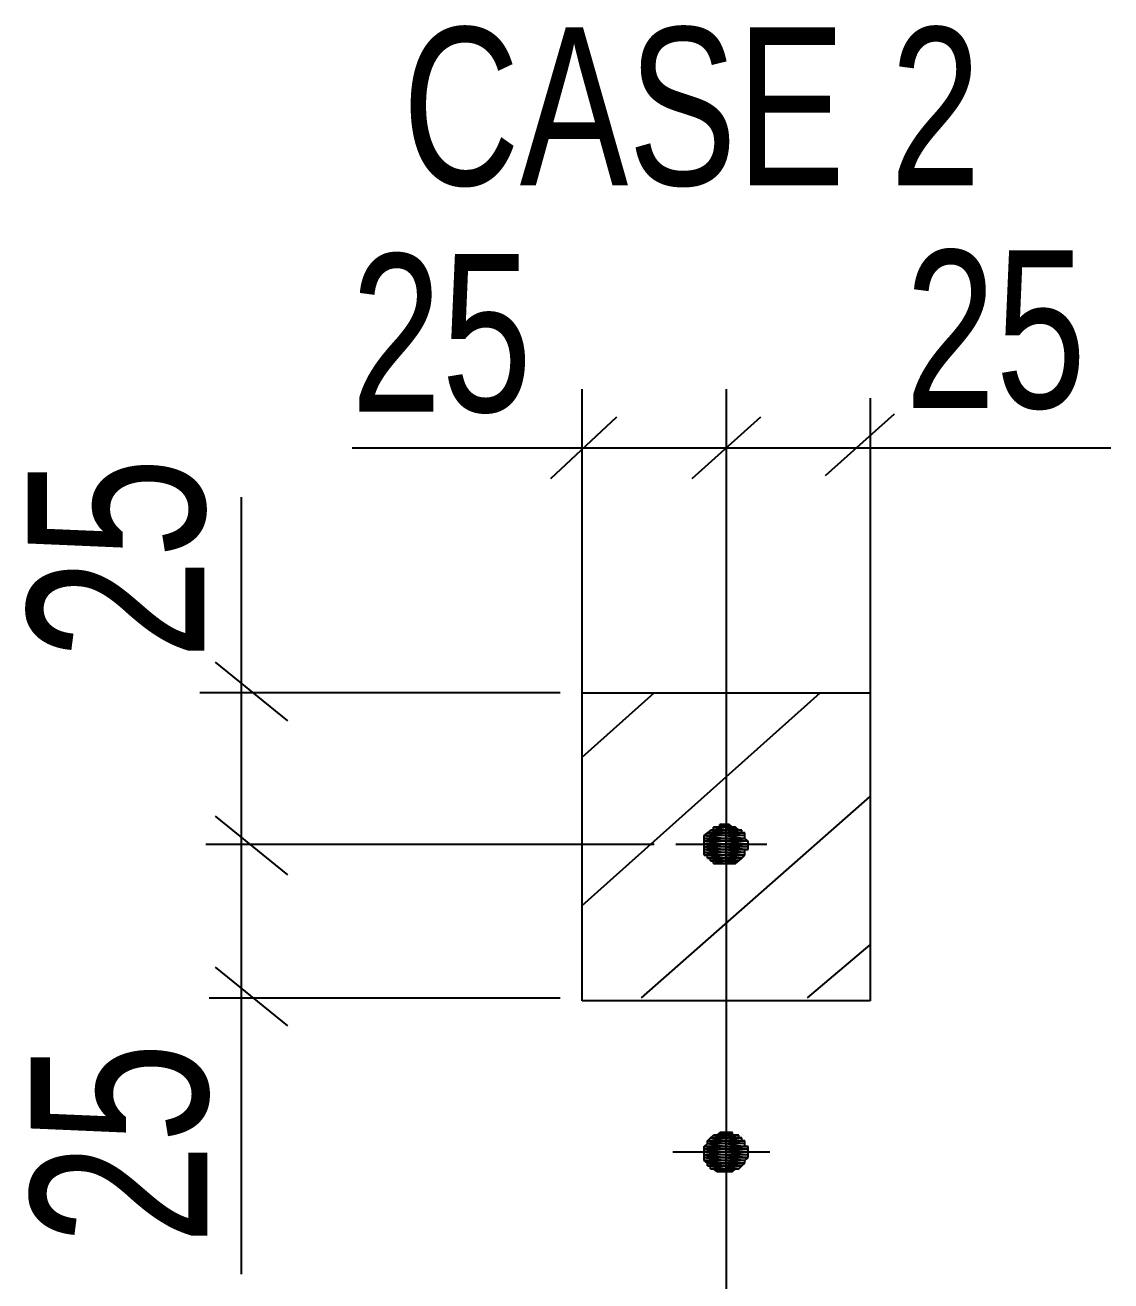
# Model space of a CAD drawing. Header units: millimetres. Extents: x 0 to 420, y 0 to 297.
# Drawn here: x 137.57 to 151.69, y 31.29 to 47.62 of the extents above; entities that cross this region are included whole.
import ezdxf

# ---------------------------------------------------------------- set-up
doc = ezdxf.new("R2010")
doc.units = ezdxf.units.MM
doc.styles.add('Arial Narrow', font='ARIALN.TTF', dxfattribs={"height": 0.2})

# ---------------------------------------------------------------- blocks, each defined once
blk = doc.blocks.new('0_TCM_4503_AIVD_AD_NOTE_BLOCK-43707740-2226')
at = {"linetype": 'Continuous'}
for points in [[(146.402, 37.083), (146.687, 37.083), (146.443, 37.119)], [(146.443, 37.119), (146.687, 37.119), (146.483, 37.155)], [(146.443, 37.119), (146.687, 37.083), (146.687, 37.119)], [(146.483, 37.155), (146.687, 37.119), (146.687, 37.155)], [(146.687, 37.192), (146.85, 37.155), (146.809, 37.192)], [(146.687, 37.155), (146.85, 37.155), (146.687, 37.192)], [(146.687, 37.046), (146.972, 37.01), (146.931, 37.046)], [(146.687, 37.01), (146.972, 37.01), (146.687, 37.046)], [(146.687, 36.828), (146.891, 36.791), (146.931, 36.828)], [(146.687, 36.791), (146.891, 36.791), (146.687, 36.828)], [(146.687, 36.791), (146.85, 36.755), (146.891, 36.791)], [(146.687, 36.755), (146.85, 36.755), (146.687, 36.791)], [(146.687, 36.755), (146.809, 36.719), (146.85, 36.755)], [(146.687, 36.719), (146.809, 36.719), (146.687, 36.755)], [(146.443, 33.116), (146.687, 33.116), (146.483, 33.153)], [(146.483, 33.153), (146.687, 33.153), (146.524, 33.189)], [(146.483, 33.153), (146.687, 33.116), (146.687, 33.153)], [(146.524, 33.189), (146.565, 33.189), (146.687, 33.189)], [(146.524, 33.189), (146.687, 33.153), (146.687, 33.189)], [(146.565, 33.189), (146.687, 33.189), (146.606, 33.225)], [(146.606, 33.225), (146.687, 33.189), (146.687, 33.225)], [(146.402, 33.043), (146.687, 33.043), (146.443, 33.08)], [(146.443, 33.08), (146.687, 33.043), (146.687, 33.08)], [(146.402, 32.861), (146.687, 32.825), (146.687, 32.861)], [(146.443, 32.825), (146.687, 32.825), (146.402, 32.861)], [(146.687, 32.898), (146.931, 32.861), (146.972, 32.898)], [(146.687, 32.861), (146.931, 32.861), (146.687, 32.898)], [(146.687, 32.825), (146.891, 32.789), (146.931, 32.825)], [(146.687, 32.789), (146.891, 32.789), (146.687, 32.825)], [(146.524, 32.752), (146.687, 32.716), (146.687, 32.752)], [(146.565, 32.716), (146.687, 32.716), (146.524, 32.752)], [(146.606, 32.716), (146.565, 32.716), (146.687, 32.716)], [(146.687, 32.789), (146.85, 32.752), (146.891, 32.789)], [(146.687, 32.752), (146.85, 32.752), (146.687, 32.789)], [(146.687, 32.752), (146.768, 32.716), (146.809, 32.752)], [(146.687, 32.716), (146.768, 32.716), (146.687, 32.752)]]:
    blk.add_hatch(color=7, dxfattribs=at).paths.add_polyline_path(points)
at = {"color": 7, "linetype": 'Continuous'}
for p, q in [((144.813, 38.938), (144.813, 42.885)), ((146.687, 42.885), (146.687, 32.369)), ((148.561, 42.77), (148.561, 38.938)), ((145.261, 42.521), (144.405, 41.721)), ((147.135, 42.521), (146.239, 41.721)), ((148.872, 42.56), (147.976, 41.76)), ((141.824, 42.126), (151.689, 42.126)), ((140.38, 41.481), (140.38, 31.381)), ((140.045, 39.339), (140.983, 38.575)), ((144.527, 38.938), (139.842, 38.938)), ((144.813, 38.938), (148.561, 38.938)), ((144.813, 34.936), (144.813, 38.938)), ((144.813, 38.101), (145.75, 38.938)), ((144.813, 36.173), (147.909, 38.938)), ((148.561, 38.938), (148.561, 34.936)), ((145.587, 34.972), (148.561, 37.592)), ((146.687, 37.628), (146.687, 24.31)), ((140.045, 37.337), (140.983, 36.573)), ((146.687, 37.228), (146.606, 37.228)), ((146.606, 37.228), (146.646, 37.228)), ((146.687, 37.228), (146.606, 37.228)), ((146.606, 37.228), (146.687, 37.192)), ((146.606, 37.228), (146.687, 37.192)), ((146.606, 37.192), (146.606, 37.228)), ((146.646, 37.228), (146.687, 37.228)), ((146.687, 37.228), (146.646, 37.228)), ((146.646, 37.228), (146.687, 37.228)), ((146.646, 37.228), (146.687, 37.228)), ((146.687, 37.228), (146.646, 37.228)), ((146.687, 37.192), (146.687, 37.228)), ((146.687, 37.228), (146.728, 37.228)), ((146.728, 37.228), (146.687, 37.228)), ((146.728, 37.228), (146.687, 37.228)), ((146.687, 37.228), (146.728, 37.228)), ((146.728, 37.228), (146.687, 37.228)), ((146.687, 37.228), (146.768, 37.192)), ((146.687, 37.228), (146.768, 37.192)), ((146.687, 37.192), (146.687, 37.228)), ((146.768, 37.192), (146.728, 37.228)), ((146.402, 37.083), (146.443, 37.119)), ((146.687, 37.083), (146.402, 37.083)), ((146.687, 37.083), (146.402, 37.083)), ((146.402, 37.083), (146.687, 37.046)), ((146.402, 37.083), (146.687, 37.046)), ((146.402, 37.046), (146.402, 37.083)), ((146.443, 37.119), (146.483, 37.155)), ((146.687, 37.119), (146.443, 37.119)), ((146.687, 37.119), (146.443, 37.119)), ((146.443, 37.119), (146.687, 37.119)), ((146.443, 37.119), (146.687, 37.119)), ((146.687, 37.119), (146.443, 37.119)), ((146.687, 37.119), (146.443, 37.119)), ((146.443, 37.119), (146.687, 37.083)), ((146.443, 37.119), (146.687, 37.083)), ((146.524, 37.155), (146.483, 37.155)), ((146.483, 37.155), (146.687, 37.155)), ((146.687, 37.155), (146.483, 37.155)), ((146.483, 37.155), (146.687, 37.155)), ((146.687, 37.155), (146.483, 37.155)), ((146.483, 37.155), (146.687, 37.155)), ((146.687, 37.155), (146.483, 37.155)), ((146.483, 37.155), (146.687, 37.119)), ((146.483, 37.155), (146.687, 37.119)), ((146.687, 37.192), (146.524, 37.192)), ((146.524, 37.192), (146.565, 37.192)), ((146.687, 37.192), (146.524, 37.192)), ((146.524, 37.192), (146.687, 37.155)), ((146.524, 37.192), (146.687, 37.155)), ((146.524, 37.155), (146.524, 37.192)), ((146.687, 37.155), (146.524, 37.155)), ((146.687, 37.155), (146.524, 37.155)), ((146.524, 37.155), (146.687, 37.155)), ((146.687, 37.155), (146.524, 37.155)), ((146.606, 37.192), (146.565, 37.192)), ((146.565, 37.192), (146.687, 37.192)), ((146.687, 37.192), (146.565, 37.192)), ((146.565, 37.192), (146.687, 37.192)), ((146.565, 37.192), (146.687, 37.192)), ((146.687, 37.192), (146.606, 37.192)), ((146.687, 37.192), (146.606, 37.192)), ((146.606, 37.192), (146.687, 37.192)), ((146.687, 37.192), (146.606, 37.192)), ((146.687, 37.155), (146.687, 37.192)), ((146.768, 37.192), (146.687, 37.192)), ((146.768, 37.192), (146.687, 37.192)), ((146.687, 37.192), (146.768, 37.192)), ((146.687, 37.192), (146.768, 37.192)), ((146.768, 37.192), (146.687, 37.192)), ((146.809, 37.192), (146.687, 37.192)), ((146.687, 37.192), (146.809, 37.192)), ((146.809, 37.192), (146.687, 37.192)), ((146.687, 37.192), (146.768, 37.192)), ((146.809, 37.192), (146.687, 37.192)), ((146.687, 37.192), (146.85, 37.155)), ((146.687, 37.192), (146.85, 37.155)), ((146.687, 37.155), (146.687, 37.192)), ((146.687, 37.119), (146.687, 37.155)), ((146.85, 37.155), (146.687, 37.155)), ((146.85, 37.155), (146.687, 37.155)), ((146.687, 37.155), (146.85, 37.155)), ((146.687, 37.155), (146.85, 37.155)), ((146.85, 37.155), (146.687, 37.155)), ((146.891, 37.155), (146.687, 37.155)), ((146.687, 37.155), (146.891, 37.155)), ((146.891, 37.155), (146.687, 37.155)), ((146.687, 37.155), (146.85, 37.155)), ((146.891, 37.155), (146.687, 37.155)), ((146.687, 37.155), (146.891, 37.119)), ((146.687, 37.155), (146.891, 37.119)), ((146.687, 37.119), (146.687, 37.155)), ((146.687, 37.083), (146.687, 37.119)), ((146.891, 37.119), (146.687, 37.119)), ((146.931, 37.119), (146.687, 37.119)), ((146.687, 37.119), (146.931, 37.119)), ((146.931, 37.119), (146.687, 37.119)), ((146.687, 37.119), (146.891, 37.119)), ((146.931, 37.119), (146.687, 37.119)), ((146.687, 37.119), (146.931, 37.083)), ((146.687, 37.119), (146.931, 37.083)), ((146.687, 37.083), (146.687, 37.119)), ((146.687, 37.046), (146.687, 37.083)), ((146.931, 37.083), (146.687, 37.083)), ((146.931, 37.083), (146.687, 37.083)), ((146.687, 37.083), (146.931, 37.046)), ((146.687, 37.083), (146.931, 37.046)), ((146.687, 37.046), (146.687, 37.083)), ((146.768, 37.192), (146.809, 37.192)), ((146.85, 37.155), (146.809, 37.192)), ((146.85, 37.155), (146.891, 37.155)), ((146.891, 37.119), (146.891, 37.155)), ((146.891, 37.119), (146.931, 37.119)), ((146.931, 37.083), (146.931, 37.119)), ((146.931, 37.046), (146.931, 37.083)), ((139.923, 36.973), (145.75, 36.973)), ((146.035, 36.973), (147.217, 36.973)), ((146.687, 37.046), (146.402, 37.046)), ((146.687, 37.046), (146.402, 37.046)), ((146.402, 37.046), (146.687, 37.046)), ((146.402, 37.046), (146.687, 37.046)), ((146.687, 37.046), (146.402, 37.046)), ((146.687, 37.046), (146.402, 37.046)), ((146.402, 37.046), (146.687, 37.01)), ((146.402, 37.046), (146.687, 37.01)), ((146.402, 37.01), (146.402, 37.046)), ((146.687, 37.01), (146.402, 37.01)), ((146.687, 37.01), (146.402, 37.01)), ((146.402, 37.01), (146.687, 36.973)), ((146.402, 37.01), (146.687, 36.973)), ((146.402, 36.973), (146.402, 37.01)), ((146.687, 36.973), (146.402, 36.973)), ((146.687, 36.973), (146.402, 36.973)), ((146.402, 36.973), (146.687, 36.973)), ((146.402, 36.973), (146.687, 36.973)), ((146.687, 36.973), (146.402, 36.973)), ((146.687, 36.973), (146.402, 36.973)), ((146.402, 36.973), (146.687, 36.937)), ((146.402, 36.973), (146.687, 36.937)), ((146.402, 36.937), (146.402, 36.973)), ((146.687, 36.937), (146.402, 36.937)), ((146.687, 36.937), (146.402, 36.937)), ((146.402, 36.937), (146.687, 36.901)), ((146.402, 36.937), (146.687, 36.901)), ((146.402, 36.901), (146.402, 36.937)), ((146.687, 36.901), (146.402, 36.901)), ((146.687, 36.901), (146.402, 36.901)), ((146.402, 36.901), (146.687, 36.901)), ((146.402, 36.901), (146.687, 36.901)), ((146.687, 36.901), (146.402, 36.901)), ((146.687, 36.901), (146.402, 36.901)), ((146.402, 36.901), (146.687, 36.864)), ((146.402, 36.901), (146.687, 36.864)), ((146.402, 36.864), (146.402, 36.901)), ((146.687, 37.01), (146.687, 37.046)), ((146.931, 37.046), (146.687, 37.046)), ((146.931, 37.046), (146.687, 37.046)), ((146.687, 37.046), (146.931, 37.046)), ((146.687, 37.046), (146.931, 37.046)), ((146.931, 37.046), (146.687, 37.046)), ((146.931, 37.046), (146.687, 37.046)), ((146.687, 37.046), (146.972, 37.01)), ((146.687, 37.046), (146.972, 37.01)), ((146.687, 37.01), (146.687, 37.046)), ((146.687, 36.973), (146.687, 37.01)), ((146.972, 37.01), (146.687, 37.01)), ((146.972, 37.01), (146.687, 37.01)), ((146.687, 37.01), (146.972, 36.973)), ((146.687, 37.01), (146.972, 36.973)), ((146.687, 36.973), (146.687, 37.01)), ((146.687, 36.937), (146.687, 36.973)), ((146.972, 36.973), (146.687, 36.973)), ((146.972, 36.973), (146.687, 36.973)), ((146.687, 36.973), (146.972, 36.973)), ((146.687, 36.973), (146.972, 36.973)), ((146.972, 36.973), (146.687, 36.973)), ((146.972, 36.973), (146.687, 36.973)), ((146.687, 36.973), (146.972, 36.937)), ((146.687, 36.973), (146.972, 36.937)), ((146.687, 36.937), (146.687, 36.973)), ((146.687, 36.901), (146.687, 36.937)), ((146.972, 36.937), (146.687, 36.937)), ((146.972, 36.937), (146.687, 36.937)), ((146.687, 36.937), (146.972, 36.901)), ((146.687, 36.937), (146.972, 36.901)), ((146.687, 36.901), (146.687, 36.937)), ((146.931, 36.901), (146.687, 36.901)), ((146.687, 36.901), (146.972, 36.901)), ((146.931, 36.901), (146.687, 36.901)), ((146.687, 36.901), (146.931, 36.864)), ((146.687, 36.901), (146.931, 36.864)), ((146.687, 36.864), (146.687, 36.901)), ((146.687, 36.864), (146.687, 36.901)), ((146.972, 36.901), (146.687, 36.901)), ((146.931, 36.901), (146.687, 36.901)), ((146.687, 36.901), (146.931, 36.901)), ((146.972, 37.01), (146.931, 37.046)), ((146.972, 36.901), (146.931, 36.901)), ((146.931, 36.864), (146.931, 36.901)), ((146.972, 36.973), (146.972, 37.01)), ((146.972, 36.937), (146.972, 36.973)), ((146.972, 36.901), (146.972, 36.937)), ((146.687, 36.864), (146.402, 36.864)), ((146.687, 36.864), (146.402, 36.864)), ((146.402, 36.864), (146.687, 36.828)), ((146.402, 36.864), (146.687, 36.828)), ((146.402, 36.828), (146.402, 36.864)), ((146.687, 36.828), (146.402, 36.828)), ((146.687, 36.828), (146.402, 36.828)), ((146.402, 36.828), (146.443, 36.828)), ((146.402, 36.828), (146.687, 36.828)), ((146.687, 36.828), (146.402, 36.828)), ((146.443, 36.828), (146.687, 36.828)), ((146.687, 36.828), (146.443, 36.828)), ((146.443, 36.828), (146.687, 36.791)), ((146.443, 36.828), (146.687, 36.791)), ((146.443, 36.791), (146.443, 36.828)), ((146.687, 36.791), (146.443, 36.791)), ((146.687, 36.791), (146.443, 36.791)), ((146.443, 36.791), (146.483, 36.791)), ((146.443, 36.791), (146.687, 36.791)), ((146.687, 36.791), (146.443, 36.791)), ((146.483, 36.791), (146.687, 36.791)), ((146.687, 36.791), (146.483, 36.791)), ((146.483, 36.791), (146.687, 36.755)), ((146.483, 36.791), (146.687, 36.755)), ((146.483, 36.755), (146.483, 36.791)), ((146.687, 36.755), (146.483, 36.755)), ((146.687, 36.755), (146.483, 36.755)), ((146.483, 36.755), (146.524, 36.755)), ((146.483, 36.755), (146.687, 36.755)), ((146.687, 36.755), (146.483, 36.755)), ((146.524, 36.755), (146.687, 36.755)), ((146.687, 36.755), (146.524, 36.755)), ((146.524, 36.755), (146.687, 36.719)), ((146.524, 36.755), (146.687, 36.719)), ((146.524, 36.719), (146.524, 36.755)), ((146.931, 36.864), (146.687, 36.864)), ((146.931, 36.864), (146.687, 36.864)), ((146.687, 36.864), (146.931, 36.828)), ((146.687, 36.864), (146.931, 36.828)), ((146.687, 36.828), (146.687, 36.864)), ((146.687, 36.828), (146.687, 36.864)), ((146.931, 36.828), (146.687, 36.828)), ((146.931, 36.828), (146.687, 36.828)), ((146.687, 36.828), (146.931, 36.828)), ((146.687, 36.828), (146.931, 36.828)), ((146.931, 36.828), (146.687, 36.828)), ((146.931, 36.828), (146.687, 36.828)), ((146.687, 36.828), (146.891, 36.791)), ((146.687, 36.828), (146.891, 36.791)), ((146.687, 36.791), (146.687, 36.828)), ((146.687, 36.791), (146.687, 36.828)), ((146.891, 36.791), (146.687, 36.791)), ((146.891, 36.791), (146.687, 36.791)), ((146.687, 36.791), (146.891, 36.791)), ((146.687, 36.791), (146.891, 36.791)), ((146.891, 36.791), (146.687, 36.791)), ((146.891, 36.791), (146.687, 36.791)), ((146.687, 36.791), (146.85, 36.755)), ((146.687, 36.791), (146.85, 36.755)), ((146.687, 36.755), (146.687, 36.791)), ((146.687, 36.755), (146.687, 36.791)), ((146.85, 36.755), (146.687, 36.755)), ((146.85, 36.755), (146.687, 36.755)), ((146.687, 36.755), (146.85, 36.755)), ((146.687, 36.755), (146.85, 36.755)), ((146.85, 36.755), (146.687, 36.755)), ((146.85, 36.755), (146.687, 36.755)), ((146.687, 36.755), (146.809, 36.719)), ((146.687, 36.755), (146.809, 36.719)), ((146.687, 36.719), (146.687, 36.755)), ((146.687, 36.719), (146.687, 36.755)), ((146.809, 36.719), (146.85, 36.755)), ((146.85, 36.755), (146.891, 36.791)), ((146.891, 36.791), (146.931, 36.828)), ((146.931, 36.828), (146.931, 36.864)), ((146.687, 36.719), (146.524, 36.719)), ((146.687, 36.719), (146.524, 36.719)), ((146.524, 36.719), (146.565, 36.719)), ((146.524, 36.719), (146.687, 36.719)), ((146.687, 36.719), (146.524, 36.719)), ((146.565, 36.719), (146.687, 36.719)), ((146.687, 36.719), (146.565, 36.719)), ((146.565, 36.719), (146.687, 36.719)), ((146.565, 36.719), (146.687, 36.719)), ((146.606, 36.719), (146.565, 36.719)), ((146.687, 36.719), (146.606, 36.719)), ((146.687, 36.719), (146.606, 36.719)), ((146.606, 36.719), (146.687, 36.719)), ((146.606, 36.719), (146.687, 36.719)), ((146.687, 36.719), (146.606, 36.719)), ((146.646, 36.719), (146.606, 36.719)), ((146.606, 36.719), (146.687, 36.719)), ((146.606, 36.719), (146.687, 36.719)), ((146.687, 36.719), (146.606, 36.719)), ((146.687, 36.719), (146.646, 36.719)), ((146.646, 36.719), (146.687, 36.719)), ((146.687, 36.719), (146.646, 36.719)), ((146.809, 36.719), (146.687, 36.719)), ((146.768, 36.719), (146.687, 36.719)), ((146.687, 36.719), (146.768, 36.719)), ((146.687, 36.719), (146.768, 36.719)), ((146.768, 36.719), (146.687, 36.719)), ((146.768, 36.719), (146.687, 36.719)), ((146.687, 36.719), (146.768, 36.719)), ((146.768, 36.719), (146.687, 36.719)), ((146.687, 36.719), (146.809, 36.719)), ((146.728, 36.719), (146.687, 36.719)), ((146.687, 36.719), (146.728, 36.719)), ((146.728, 36.719), (146.687, 36.719)), ((146.687, 36.719), (146.768, 36.719)), ((146.687, 36.719), (146.728, 36.719)), ((146.728, 36.719), (146.687, 36.719)), ((146.768, 36.719), (146.728, 36.719)), ((146.809, 36.719), (146.768, 36.719)), ((147.746, 34.972), (148.561, 35.663)), ((140.045, 35.372), (140.983, 34.608)), ((139.964, 34.972), (144.527, 34.972)), ((148.561, 34.936), (144.813, 34.936)), ((146.443, 33.116), (146.483, 33.153)), ((146.483, 33.153), (146.524, 33.189)), ((146.687, 33.153), (146.483, 33.153)), ((146.687, 33.153), (146.483, 33.153)), ((146.483, 33.153), (146.687, 33.153)), ((146.483, 33.153), (146.687, 33.153)), ((146.687, 33.153), (146.483, 33.153)), ((146.687, 33.153), (146.483, 33.153)), ((146.483, 33.153), (146.687, 33.116)), ((146.483, 33.153), (146.687, 33.116)), ((146.565, 33.189), (146.524, 33.189)), ((146.524, 33.189), (146.687, 33.189)), ((146.687, 33.189), (146.524, 33.189)), ((146.524, 33.189), (146.687, 33.189)), ((146.687, 33.189), (146.524, 33.189)), ((146.524, 33.189), (146.687, 33.189)), ((146.687, 33.189), (146.524, 33.189)), ((146.524, 33.189), (146.687, 33.153)), ((146.524, 33.189), (146.687, 33.153)), ((146.565, 33.189), (146.606, 33.225)), ((146.687, 33.189), (146.565, 33.189)), ((146.687, 33.189), (146.565, 33.189)), ((146.565, 33.189), (146.687, 33.189)), ((146.687, 33.189), (146.565, 33.189)), ((146.687, 33.225), (146.606, 33.225)), ((146.606, 33.225), (146.646, 33.225)), ((146.687, 33.225), (146.606, 33.225)), ((146.606, 33.225), (146.687, 33.225)), ((146.687, 33.225), (146.606, 33.225)), ((146.606, 33.225), (146.687, 33.225)), ((146.687, 33.225), (146.606, 33.225)), ((146.606, 33.225), (146.687, 33.189)), ((146.606, 33.225), (146.687, 33.189)), ((146.646, 33.225), (146.687, 33.225)), ((146.687, 33.225), (146.646, 33.225)), ((146.646, 33.225), (146.687, 33.225)), ((146.646, 33.225), (146.687, 33.225)), ((146.687, 33.225), (146.646, 33.225)), ((146.768, 33.225), (146.687, 33.225)), ((146.687, 33.225), (146.728, 33.225)), ((146.768, 33.225), (146.687, 33.225)), ((146.687, 33.225), (146.768, 33.189)), ((146.687, 33.225), (146.768, 33.189)), ((146.687, 33.189), (146.687, 33.225)), ((146.687, 33.189), (146.687, 33.225)), ((146.687, 33.225), (146.728, 33.225)), ((146.728, 33.225), (146.687, 33.225)), ((146.728, 33.225), (146.687, 33.225)), ((146.687, 33.225), (146.728, 33.225)), ((146.768, 33.225), (146.687, 33.225)), ((146.687, 33.225), (146.768, 33.225)), ((146.768, 33.189), (146.687, 33.189)), ((146.809, 33.189), (146.687, 33.189)), ((146.687, 33.189), (146.809, 33.189)), ((146.809, 33.189), (146.687, 33.189)), ((146.687, 33.189), (146.768, 33.189)), ((146.85, 33.189), (146.687, 33.189)), ((146.687, 33.189), (146.85, 33.189)), ((146.85, 33.189), (146.687, 33.189)), ((146.687, 33.189), (146.809, 33.189)), ((146.85, 33.189), (146.687, 33.189)), ((146.687, 33.189), (146.85, 33.153)), ((146.687, 33.189), (146.85, 33.153)), ((146.687, 33.153), (146.687, 33.189)), ((146.687, 33.153), (146.687, 33.189)), ((146.85, 33.153), (146.687, 33.153)), ((146.891, 33.153), (146.687, 33.153)), ((146.687, 33.153), (146.891, 33.153)), ((146.891, 33.153), (146.687, 33.153)), ((146.687, 33.153), (146.85, 33.153)), ((146.891, 33.153), (146.687, 33.153)), ((146.687, 33.153), (146.891, 33.116)), ((146.687, 33.153), (146.891, 33.116)), ((146.687, 33.116), (146.687, 33.153)), ((146.687, 33.116), (146.687, 33.153)), ((146.728, 33.225), (146.768, 33.225)), ((146.768, 33.189), (146.768, 33.225)), ((146.768, 33.189), (146.809, 33.189)), ((146.809, 33.189), (146.85, 33.189)), ((146.85, 33.153), (146.85, 33.189)), ((146.85, 33.153), (146.891, 33.153)), ((146.891, 33.116), (146.891, 33.153)), ((146.402, 33.043), (146.443, 33.08)), ((146.687, 33.043), (146.402, 33.043)), ((146.687, 33.043), (146.402, 33.043)), ((146.402, 33.043), (146.687, 33.043)), ((146.402, 33.043), (146.687, 33.043)), ((146.687, 33.043), (146.402, 33.043)), ((146.687, 33.043), (146.402, 33.043)), ((146.402, 33.043), (146.687, 33.007)), ((146.402, 33.043), (146.687, 33.007)), ((146.402, 33.007), (146.402, 33.043)), ((146.687, 33.007), (146.402, 33.007)), ((146.687, 33.007), (146.402, 33.007)), ((146.402, 33.007), (146.687, 32.971)), ((146.402, 33.007), (146.687, 32.971)), ((146.402, 32.971), (146.402, 33.007)), ((146.687, 33.116), (146.443, 33.116)), ((146.687, 33.116), (146.443, 33.116)), ((146.443, 33.116), (146.687, 33.116)), ((146.443, 33.116), (146.687, 33.116)), ((146.687, 33.116), (146.443, 33.116)), ((146.687, 33.116), (146.443, 33.116)), ((146.443, 33.116), (146.687, 33.08)), ((146.443, 33.116), (146.687, 33.08)), ((146.443, 33.08), (146.443, 33.116)), ((146.687, 33.08), (146.443, 33.08)), ((146.687, 33.08), (146.443, 33.08)), ((146.443, 33.08), (146.687, 33.043)), ((146.443, 33.08), (146.687, 33.043)), ((146.891, 33.116), (146.687, 33.116)), ((146.931, 33.116), (146.687, 33.116)), ((146.687, 33.116), (146.931, 33.116)), ((146.931, 33.116), (146.687, 33.116)), ((146.687, 33.116), (146.891, 33.116)), ((146.931, 33.116), (146.687, 33.116)), ((146.687, 33.116), (146.931, 33.08)), ((146.687, 33.116), (146.931, 33.08)), ((146.687, 33.08), (146.687, 33.116)), ((146.687, 33.08), (146.687, 33.116)), ((146.931, 33.08), (146.687, 33.08)), ((146.931, 33.08), (146.687, 33.08)), ((146.687, 33.08), (146.931, 33.043)), ((146.687, 33.08), (146.931, 33.043)), ((146.687, 33.043), (146.687, 33.08)), ((146.687, 33.043), (146.687, 33.08)), ((146.931, 33.043), (146.687, 33.043)), ((146.972, 33.043), (146.687, 33.043)), ((146.687, 33.043), (146.972, 33.043)), ((146.972, 33.043), (146.687, 33.043)), ((146.687, 33.043), (146.931, 33.043)), ((146.972, 33.043), (146.687, 33.043)), ((146.687, 33.043), (146.972, 33.007)), ((146.687, 33.007), (146.687, 33.043)), ((146.687, 33.043), (146.972, 33.007)), ((146.687, 33.007), (146.687, 33.043)), ((146.687, 32.971), (146.687, 33.007)), ((146.972, 33.007), (146.687, 33.007)), ((146.972, 33.007), (146.687, 33.007)), ((146.687, 33.007), (146.972, 32.971)), ((146.687, 33.007), (146.972, 32.971)), ((146.687, 32.971), (146.687, 33.007)), ((146.891, 33.116), (146.931, 33.116)), ((146.931, 33.08), (146.931, 33.116)), ((146.931, 33.043), (146.931, 33.08)), ((146.931, 33.043), (146.972, 33.043)), ((146.972, 33.007), (146.972, 33.043)), ((146.972, 32.971), (146.972, 33.007)), ((145.994, 32.971), (147.257, 32.971)), ((146.687, 32.971), (146.402, 32.971)), ((146.687, 32.971), (146.402, 32.971)), ((146.402, 32.971), (146.687, 32.971)), ((146.402, 32.971), (146.687, 32.971)), ((146.687, 32.971), (146.402, 32.971)), ((146.687, 32.971), (146.402, 32.971)), ((146.402, 32.971), (146.687, 32.934)), ((146.402, 32.971), (146.687, 32.934)), ((146.402, 32.934), (146.402, 32.971)), ((146.687, 32.934), (146.402, 32.934)), ((146.687, 32.934), (146.402, 32.934)), ((146.402, 32.934), (146.687, 32.898)), ((146.402, 32.934), (146.687, 32.898)), ((146.402, 32.898), (146.402, 32.934)), ((146.687, 32.898), (146.402, 32.898)), ((146.687, 32.898), (146.402, 32.898)), ((146.402, 32.898), (146.687, 32.898)), ((146.402, 32.898), (146.687, 32.898)), ((146.687, 32.898), (146.402, 32.898)), ((146.687, 32.898), (146.402, 32.898)), ((146.402, 32.898), (146.687, 32.861)), ((146.402, 32.898), (146.687, 32.861)), ((146.402, 32.861), (146.402, 32.898)), ((146.687, 32.861), (146.402, 32.861)), ((146.687, 32.861), (146.402, 32.861)), ((146.402, 32.861), (146.687, 32.825)), ((146.402, 32.861), (146.687, 32.825)), ((146.443, 32.825), (146.402, 32.861)), ((146.687, 32.825), (146.443, 32.825)), ((146.687, 32.825), (146.443, 32.825)), ((146.443, 32.825), (146.687, 32.825)), ((146.443, 32.825), (146.687, 32.825)), ((146.687, 32.825), (146.443, 32.825)), ((146.687, 32.825), (146.443, 32.825)), ((146.443, 32.825), (146.687, 32.789)), ((146.443, 32.825), (146.687, 32.789)), ((146.443, 32.789), (146.443, 32.825)), ((146.687, 32.934), (146.687, 32.971)), ((146.972, 32.971), (146.687, 32.971)), ((146.972, 32.971), (146.687, 32.971)), ((146.687, 32.971), (146.972, 32.971)), ((146.687, 32.971), (146.972, 32.971)), ((146.972, 32.971), (146.687, 32.971)), ((146.972, 32.971), (146.687, 32.971)), ((146.687, 32.971), (146.972, 32.934)), ((146.687, 32.971), (146.972, 32.934)), ((146.687, 32.934), (146.687, 32.971)), ((146.687, 32.898), (146.687, 32.934)), ((146.972, 32.934), (146.687, 32.934)), ((146.972, 32.934), (146.687, 32.934)), ((146.687, 32.934), (146.972, 32.898)), ((146.687, 32.934), (146.972, 32.898)), ((146.687, 32.898), (146.687, 32.934)), ((146.687, 32.861), (146.687, 32.898)), ((146.972, 32.898), (146.687, 32.898)), ((146.972, 32.898), (146.687, 32.898)), ((146.687, 32.898), (146.972, 32.898)), ((146.687, 32.898), (146.972, 32.898)), ((146.972, 32.898), (146.687, 32.898)), ((146.972, 32.898), (146.687, 32.898)), ((146.687, 32.898), (146.931, 32.861)), ((146.687, 32.898), (146.931, 32.861)), ((146.687, 32.861), (146.687, 32.898)), ((146.687, 32.825), (146.687, 32.861)), ((146.931, 32.861), (146.687, 32.861)), ((146.931, 32.861), (146.687, 32.861)), ((146.687, 32.861), (146.931, 32.825)), ((146.687, 32.861), (146.931, 32.825)), ((146.687, 32.825), (146.687, 32.861)), ((146.687, 32.789), (146.687, 32.825)), ((146.931, 32.825), (146.687, 32.825)), ((146.931, 32.825), (146.687, 32.825)), ((146.687, 32.825), (146.931, 32.825)), ((146.687, 32.825), (146.931, 32.825)), ((146.931, 32.825), (146.687, 32.825)), ((146.931, 32.825), (146.687, 32.825)), ((146.687, 32.825), (146.891, 32.789)), ((146.687, 32.825), (146.891, 32.789)), ((146.687, 32.789), (146.687, 32.825)), ((146.891, 32.789), (146.931, 32.825)), ((146.931, 32.861), (146.972, 32.898)), ((146.931, 32.825), (146.931, 32.861)), ((146.972, 32.934), (146.972, 32.971)), ((146.972, 32.898), (146.972, 32.934)), ((146.687, 32.789), (146.443, 32.789)), ((146.687, 32.789), (146.443, 32.789)), ((146.443, 32.789), (146.483, 32.789)), ((146.443, 32.789), (146.687, 32.789)), ((146.687, 32.789), (146.443, 32.789)), ((146.483, 32.789), (146.687, 32.789)), ((146.687, 32.789), (146.483, 32.789)), ((146.483, 32.789), (146.687, 32.752)), ((146.483, 32.789), (146.687, 32.752)), ((146.483, 32.752), (146.483, 32.789)), ((146.687, 32.752), (146.483, 32.752)), ((146.687, 32.752), (146.483, 32.752)), ((146.483, 32.752), (146.524, 32.752)), ((146.483, 32.752), (146.687, 32.752)), ((146.687, 32.752), (146.483, 32.752)), ((146.524, 32.752), (146.687, 32.752)), ((146.687, 32.752), (146.524, 32.752)), ((146.524, 32.752), (146.687, 32.752)), ((146.687, 32.752), (146.524, 32.752)), ((146.524, 32.752), (146.687, 32.752)), ((146.687, 32.752), (146.524, 32.752)), ((146.524, 32.752), (146.687, 32.716)), ((146.524, 32.752), (146.687, 32.716)), ((146.565, 32.716), (146.524, 32.752)), ((146.687, 32.716), (146.565, 32.716)), ((146.687, 32.716), (146.565, 32.716)), ((146.565, 32.716), (146.606, 32.716)), ((146.565, 32.716), (146.687, 32.716)), ((146.687, 32.716), (146.565, 32.716)), ((146.606, 32.716), (146.687, 32.716)), ((146.687, 32.716), (146.606, 32.716)), ((146.606, 32.716), (146.687, 32.716)), ((146.687, 32.716), (146.606, 32.716)), ((146.606, 32.716), (146.687, 32.716)), ((146.606, 32.716), (146.687, 32.716)), ((146.687, 32.716), (146.606, 32.716)), ((146.646, 32.716), (146.606, 32.716)), ((146.606, 32.716), (146.687, 32.716)), ((146.687, 32.716), (146.646, 32.716)), ((146.646, 32.716), (146.687, 32.716)), ((146.687, 32.716), (146.646, 32.716)), ((146.687, 32.752), (146.687, 32.789)), ((146.891, 32.789), (146.687, 32.789)), ((146.891, 32.789), (146.687, 32.789)), ((146.687, 32.789), (146.891, 32.789)), ((146.687, 32.789), (146.891, 32.789)), ((146.891, 32.789), (146.687, 32.789)), ((146.891, 32.789), (146.687, 32.789)), ((146.687, 32.789), (146.85, 32.752)), ((146.687, 32.789), (146.85, 32.752)), ((146.687, 32.752), (146.687, 32.789)), ((146.687, 32.716), (146.687, 32.752)), ((146.85, 32.752), (146.687, 32.752)), ((146.85, 32.752), (146.687, 32.752)), ((146.687, 32.752), (146.85, 32.752)), ((146.687, 32.752), (146.85, 32.752)), ((146.85, 32.752), (146.687, 32.752)), ((146.809, 32.752), (146.687, 32.752)), ((146.687, 32.752), (146.809, 32.752)), ((146.809, 32.752), (146.687, 32.752)), ((146.687, 32.752), (146.85, 32.752)), ((146.809, 32.752), (146.687, 32.752)), ((146.687, 32.752), (146.768, 32.716)), ((146.687, 32.752), (146.768, 32.716)), ((146.687, 32.716), (146.687, 32.752)), ((146.768, 32.716), (146.687, 32.716)), ((146.768, 32.716), (146.687, 32.716)), ((146.687, 32.716), (146.768, 32.716)), ((146.687, 32.716), (146.768, 32.716)), ((146.768, 32.716), (146.687, 32.716)), ((146.728, 32.716), (146.687, 32.716)), ((146.687, 32.716), (146.728, 32.716)), ((146.728, 32.716), (146.687, 32.716)), ((146.687, 32.716), (146.768, 32.716)), ((146.687, 32.716), (146.728, 32.716)), ((146.728, 32.716), (146.687, 32.716)), ((146.768, 32.716), (146.728, 32.716)), ((146.768, 32.716), (146.809, 32.752)), ((146.85, 32.752), (146.809, 32.752)), ((146.85, 32.752), (146.891, 32.789))]:
    blk.add_line(p, q, dxfattribs=at)
at = {"color": 7, "linetype": 'Continuous', "style": 'Arial Narrow', "width": 0.9}
for s, p in [('CASE 2', (142.478, 45.538)), ('25', (141.81, 42.593)), ('25', (149.015, 42.641))]:
    blk.add_text(s, height=2.051, dxfattribs=at).set_placement(p)
for p in [(139.903, 39.368), (139.943, 31.763)]:
    blk.add_text('25', height=2.2966, rotation=90, dxfattribs=at).set_placement(p)

msp = doc.modelspace()

# ---------------------------------------------------------------- block references
msp.add_blockref('0_TCM_4503_AIVD_AD_NOTE_BLOCK-43707740-2226', (0, 0))

doc.saveas('drawing.dxf')
